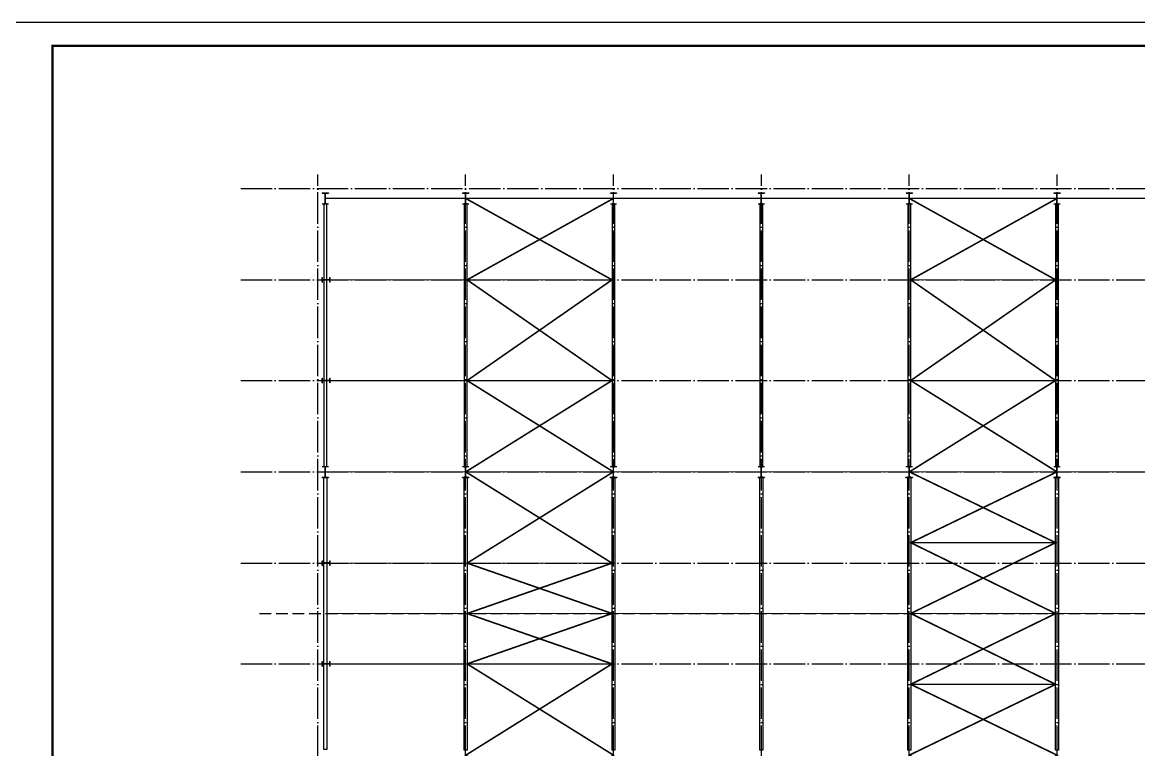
# Model space of a CAD drawing. Extents: x 95752 to 843522, y -411933 to 75567.
# Drawn here: x 447410 to 518379, y 29357 to 75567 of the extents above; entities that cross this region are included whole.
import ezdxf

# ---------------------------------------------------------------- set-up
doc = ezdxf.new("R2010")
doc.units = 0
doc.header["$LTSCALE"] = 1000
doc.header["$MEASUREMENT"] = 0
doc.linetypes.add('DASH', pattern=[0.35, 0.25, -0.1])
doc.linetypes.add('DOTE', pattern=[2.42, 2, -0.2, 0.02, -0.2])
for name, color, linetype in [('C-粗线', 51, 'Continuous'), ('DOTE', 1, 'Continuous'), ('EVTR', 2, 'Continuous'), ('PUB_TITLE', 4, 'Continuous'), ('屋架梁', 2, 'Continuous')]:
    doc.layers.add(name, color=color, linetype=linetype)
doc.layers.add('支撑', color=5, linetype='Continuous', lineweight=35)
doc.layers.add('系梁', color=6, linetype='Continuous', lineweight=35)

# ---------------------------------------------------------------- blocks, each defined once
blk = doc.blocks.new('钢柱模板')
at = {"layer": 'C-粗线', "color": 6}
for p, q in [((-219552, -203263), (-219552, -203275)), ((-219552, -203263), (-219152, -203263)), ((-219552, -203263), (-219552, -203275)), ((-219552, -203263), (-219152, -203263)), ((-219552, -203275), (-219152, -203275)), ((-219552, -203275), (-219152, -203275)), ((-219361, -203283), (-219369, -203275)), ((-219361, -203283), (-219369, -203275)), ((-219361, -203951), (-219361, -203275)), ((-219361, -203951), (-219361, -203275)), ((-219343, -203283), (-219335, -203275)), ((-219343, -203951), (-219343, -203275)), ((-219343, -203283), (-219335, -203275)), ((-219343, -203951), (-219343, -203275)), ((-219152, -203263), (-219152, -203275)), ((-219152, -203263), (-219152, -203275)), ((-210632, -203263), (-210632, -203275)), ((-210632, -203263), (-210232, -203263)), ((-210632, -203263), (-210632, -203275)), ((-210632, -203263), (-210232, -203263)), ((-210632, -203275), (-210232, -203275)), ((-210632, -203275), (-210232, -203275)), ((-210441, -203283), (-210449, -203275)), ((-210441, -203283), (-210449, -203275)), ((-210441, -203951), (-210441, -203275)), ((-210441, -203951), (-210441, -203275)), ((-210423, -203283), (-210415, -203275)), ((-210423, -203951), (-210423, -203275)), ((-210423, -203283), (-210415, -203275)), ((-210423, -203951), (-210423, -203275)), ((-210232, -203263), (-210232, -203275)), ((-210232, -203263), (-210232, -203275)), ((-201232, -203263), (-201232, -203275)), ((-201232, -203263), (-200832, -203263)), ((-201232, -203263), (-201232, -203275)), ((-201232, -203263), (-200832, -203263)), ((-201232, -203275), (-200832, -203275)), ((-201232, -203275), (-200832, -203275)), ((-201041, -203283), (-201049, -203275)), ((-201041, -203283), (-201049, -203275)), ((-201041, -203951), (-201041, -203275)), ((-201041, -203951), (-201041, -203275)), ((-201023, -203283), (-201015, -203275)), ((-201023, -203951), (-201023, -203275)), ((-201023, -203283), (-201015, -203275)), ((-201023, -203951), (-201023, -203275)), ((-200832, -203263), (-200832, -203275)), ((-200832, -203263), (-200832, -203275)), ((-191832, -203263), (-191832, -203275)), ((-191832, -203263), (-191432, -203263)), ((-191832, -203263), (-191832, -203275)), ((-191832, -203263), (-191432, -203263)), ((-191832, -203275), (-191432, -203275)), ((-191832, -203275), (-191432, -203275)), ((-191641, -203283), (-191649, -203275)), ((-191641, -203283), (-191649, -203275)), ((-191641, -203951), (-191641, -203275)), ((-191641, -203951), (-191641, -203275)), ((-191623, -203283), (-191615, -203275)), ((-191623, -203951), (-191623, -203275)), ((-191623, -203283), (-191615, -203275)), ((-191623, -203951), (-191623, -203275)), ((-191432, -203263), (-191432, -203275)), ((-191432, -203263), (-191432, -203275)), ((-182432, -203263), (-182432, -203275)), ((-182432, -203263), (-182032, -203263)), ((-182432, -203263), (-182432, -203275)), ((-182432, -203263), (-182032, -203263)), ((-182432, -203275), (-182032, -203275)), ((-182432, -203275), (-182032, -203275)), ((-182241, -203283), (-182249, -203275)), ((-182241, -203283), (-182249, -203275)), ((-182241, -203951), (-182241, -203275)), ((-182241, -203951), (-182241, -203275)), ((-182223, -203283), (-182215, -203275)), ((-182223, -203951), (-182223, -203275)), ((-182223, -203283), (-182215, -203275)), ((-182223, -203951), (-182223, -203275)), ((-182032, -203263), (-182032, -203275)), ((-182032, -203263), (-182032, -203275)), ((-173032, -203263), (-173032, -203275)), ((-173032, -203263), (-172632, -203263)), ((-173032, -203263), (-173032, -203275)), ((-173032, -203263), (-172632, -203263)), ((-173032, -203275), (-172632, -203275)), ((-173032, -203275), (-172632, -203275)), ((-172841, -203283), (-172849, -203275)), ((-172841, -203283), (-172849, -203275)), ((-172841, -203951), (-172841, -203275)), ((-172841, -203951), (-172841, -203275)), ((-172823, -203283), (-172815, -203275)), ((-172823, -203951), (-172823, -203275)), ((-172823, -203283), (-172815, -203275)), ((-172823, -203951), (-172823, -203275)), ((-172632, -203263), (-172632, -203275)), ((-172632, -203263), (-172632, -203275)), ((-219552, -203963), (-219552, -203951)), ((-219552, -203951), (-219152, -203951)), ((-219552, -203963), (-219552, -203951)), ((-219552, -203951), (-219152, -203951)), ((-219552, -203963), (-219152, -203963)), ((-219552, -203963), (-219152, -203963)), ((-219361, -203943), (-219369, -203951)), ((-219361, -203943), (-219369, -203951)), ((-219343, -203943), (-219335, -203951)), ((-219343, -203943), (-219335, -203951)), ((-219152, -203951), (-219152, -203963)), ((-219152, -203951), (-219152, -203963)), ((-210632, -203963), (-210632, -203951)), ((-210632, -203951), (-210232, -203951)), ((-210632, -203963), (-210632, -203951)), ((-210632, -203951), (-210232, -203951)), ((-210632, -203963), (-210232, -203963)), ((-210632, -203963), (-210232, -203963)), ((-210441, -203943), (-210449, -203951)), ((-210441, -203943), (-210449, -203951)), ((-210423, -203943), (-210415, -203951)), ((-210423, -203943), (-210415, -203951)), ((-210232, -203951), (-210232, -203963)), ((-210232, -203951), (-210232, -203963)), ((-201232, -203963), (-201232, -203951)), ((-201232, -203951), (-200832, -203951)), ((-201232, -203963), (-201232, -203951)), ((-201232, -203951), (-200832, -203951)), ((-201232, -203963), (-200832, -203963)), ((-201232, -203963), (-200832, -203963)), ((-201041, -203943), (-201049, -203951)), ((-201041, -203943), (-201049, -203951)), ((-201023, -203943), (-201015, -203951)), ((-201023, -203943), (-201015, -203951)), ((-200832, -203951), (-200832, -203963)), ((-200832, -203951), (-200832, -203963)), ((-191832, -203963), (-191832, -203951)), ((-191832, -203951), (-191432, -203951)), ((-191832, -203963), (-191832, -203951)), ((-191832, -203951), (-191432, -203951)), ((-191832, -203963), (-191432, -203963)), ((-191832, -203963), (-191432, -203963)), ((-191641, -203943), (-191649, -203951)), ((-191641, -203943), (-191649, -203951)), ((-191623, -203943), (-191615, -203951)), ((-191623, -203943), (-191615, -203951)), ((-191432, -203951), (-191432, -203963)), ((-191432, -203951), (-191432, -203963)), ((-182432, -203963), (-182432, -203951)), ((-182432, -203951), (-182032, -203951)), ((-182432, -203963), (-182432, -203951)), ((-182432, -203951), (-182032, -203951)), ((-182432, -203963), (-182032, -203963)), ((-182432, -203963), (-182032, -203963)), ((-182241, -203943), (-182249, -203951)), ((-182241, -203943), (-182249, -203951)), ((-182223, -203943), (-182215, -203951)), ((-182223, -203943), (-182215, -203951)), ((-182032, -203951), (-182032, -203963)), ((-182032, -203951), (-182032, -203963)), ((-173032, -203963), (-173032, -203951)), ((-173032, -203951), (-172632, -203951)), ((-173032, -203963), (-173032, -203951)), ((-173032, -203951), (-172632, -203951)), ((-173032, -203963), (-172632, -203963)), ((-173032, -203963), (-172632, -203963)), ((-172841, -203943), (-172849, -203951)), ((-172841, -203943), (-172849, -203951)), ((-172823, -203943), (-172815, -203951)), ((-172823, -203943), (-172815, -203951)), ((-172632, -203951), (-172632, -203963)), ((-172632, -203951), (-172632, -203963)), ((-219552, -208633), (-219540, -208633)), ((-219552, -208933), (-219552, -208633)), ((-219552, -208633), (-219540, -208633)), ((-219552, -208933), (-219552, -208633)), ((-219540, -208933), (-219540, -208633)), ((-219540, -208933), (-219540, -208633)), ((-219064, -208633), (-219052, -208633)), ((-219064, -208933), (-219064, -208633)), ((-219064, -208633), (-219052, -208633)), ((-219064, -208933), (-219064, -208633)), ((-219052, -208933), (-219052, -208633)), ((-219052, -208933), (-219052, -208633)), ((-219552, -208933), (-219540, -208933)), ((-219552, -208933), (-219540, -208933)), ((-219532, -208774), (-219540, -208766)), ((-219532, -208774), (-219540, -208766)), ((-219064, -208774), (-219540, -208774)), ((-219064, -208774), (-219540, -208774)), ((-219532, -208792), (-219540, -208800)), ((-219064, -208792), (-219540, -208792)), ((-219532, -208792), (-219540, -208800)), ((-219064, -208792), (-219540, -208792)), ((-219072, -208774), (-219064, -208766)), ((-219072, -208774), (-219064, -208766)), ((-219072, -208792), (-219064, -208800)), ((-219072, -208792), (-219064, -208800)), ((-219052, -208933), (-219064, -208933)), ((-219052, -208933), (-219064, -208933)), ((-219552, -215033), (-219540, -215033)), ((-219552, -215333), (-219552, -215033)), ((-219552, -215033), (-219540, -215033)), ((-219552, -215333), (-219552, -215033)), ((-219540, -215333), (-219540, -215033)), ((-219540, -215333), (-219540, -215033)), ((-219064, -215033), (-219052, -215033)), ((-219064, -215333), (-219064, -215033)), ((-219064, -215033), (-219052, -215033)), ((-219064, -215333), (-219064, -215033)), ((-219052, -215333), (-219052, -215033)), ((-219052, -215333), (-219052, -215033)), ((-219552, -215333), (-219540, -215333)), ((-219552, -215333), (-219540, -215333)), ((-219532, -215174), (-219540, -215166)), ((-219532, -215174), (-219540, -215166)), ((-219064, -215174), (-219540, -215174)), ((-219064, -215174), (-219540, -215174)), ((-219532, -215192), (-219540, -215200)), ((-219064, -215192), (-219540, -215192)), ((-219532, -215192), (-219540, -215200)), ((-219064, -215192), (-219540, -215192)), ((-219072, -215174), (-219064, -215166)), ((-219072, -215174), (-219064, -215166)), ((-219072, -215192), (-219064, -215200)), ((-219072, -215192), (-219064, -215200)), ((-219052, -215333), (-219064, -215333)), ((-219052, -215333), (-219064, -215333)), ((-219552, -220633), (-219552, -220645)), ((-219552, -220633), (-219152, -220633)), ((-219552, -220633), (-219552, -220645)), ((-219552, -220633), (-219152, -220633)), ((-219552, -220645), (-219152, -220645)), ((-219552, -220645), (-219152, -220645)), ((-219361, -220653), (-219369, -220645)), ((-219361, -220653), (-219369, -220645)), ((-219361, -221321), (-219361, -220645)), ((-219361, -221321), (-219361, -220645)), ((-219343, -220653), (-219335, -220645)), ((-219343, -221321), (-219343, -220645)), ((-219343, -220653), (-219335, -220645)), ((-219343, -221321), (-219343, -220645)), ((-219152, -220633), (-219152, -220645)), ((-219152, -220633), (-219152, -220645)), ((-210637, -220633), (-210637, -220645)), ((-210637, -220633), (-210227, -220633)), ((-210637, -220633), (-210637, -220645)), ((-210637, -220633), (-210227, -220633)), ((-210637, -220645), (-210227, -220645)), ((-210637, -220645), (-210227, -220645)), ((-210441, -220653), (-210449, -220645)), ((-210441, -220653), (-210449, -220645)), ((-210441, -221321), (-210441, -220645)), ((-210441, -221321), (-210441, -220645)), ((-210423, -220653), (-210415, -220645)), ((-210423, -221321), (-210423, -220645)), ((-210423, -220653), (-210415, -220645)), ((-210423, -221321), (-210423, -220645)), ((-210227, -220633), (-210227, -220645)), ((-210227, -220633), (-210227, -220645)), ((-201237, -220633), (-201237, -220645)), ((-201237, -220633), (-200827, -220633)), ((-201237, -220633), (-201237, -220645)), ((-201237, -220633), (-200827, -220633)), ((-201237, -220645), (-200827, -220645)), ((-201237, -220645), (-200827, -220645)), ((-201041, -220653), (-201049, -220645)), ((-201041, -220653), (-201049, -220645)), ((-201041, -221321), (-201041, -220645)), ((-201041, -221321), (-201041, -220645)), ((-201023, -220653), (-201015, -220645)), ((-201023, -221321), (-201023, -220645)), ((-201023, -220653), (-201015, -220645)), ((-201023, -221321), (-201023, -220645)), ((-200827, -220633), (-200827, -220645)), ((-200827, -220633), (-200827, -220645)), ((-191837, -220633), (-191837, -220645)), ((-191837, -220633), (-191427, -220633)), ((-191837, -220633), (-191837, -220645)), ((-191837, -220633), (-191427, -220633)), ((-191837, -220645), (-191427, -220645)), ((-191837, -220645), (-191427, -220645)), ((-191641, -220653), (-191649, -220645)), ((-191641, -220653), (-191649, -220645)), ((-191641, -221321), (-191641, -220645)), ((-191641, -221321), (-191641, -220645)), ((-191623, -220653), (-191615, -220645)), ((-191623, -221321), (-191623, -220645)), ((-191623, -220653), (-191615, -220645)), ((-191623, -221321), (-191623, -220645)), ((-191427, -220633), (-191427, -220645)), ((-191427, -220633), (-191427, -220645)), ((-182437, -220633), (-182437, -220645)), ((-182437, -220633), (-182027, -220633)), ((-182437, -220633), (-182437, -220645)), ((-182437, -220633), (-182027, -220633)), ((-182437, -220645), (-182027, -220645)), ((-182437, -220645), (-182027, -220645)), ((-182241, -220653), (-182249, -220645)), ((-182241, -220653), (-182249, -220645)), ((-182241, -221321), (-182241, -220645)), ((-182241, -221321), (-182241, -220645)), ((-182223, -221321), (-182223, -220645)), ((-182223, -220653), (-182215, -220645)), ((-182223, -221321), (-182223, -220645)), ((-182223, -220653), (-182215, -220645)), ((-182027, -220633), (-182027, -220645)), ((-182027, -220633), (-182027, -220645)), ((-173037, -220633), (-173037, -220645)), ((-173037, -220633), (-172627, -220633)), ((-173037, -220633), (-173037, -220645)), ((-173037, -220633), (-172627, -220633)), ((-173037, -220645), (-172627, -220645)), ((-173037, -220645), (-172627, -220645)), ((-172841, -220653), (-172849, -220645)), ((-172841, -220653), (-172849, -220645)), ((-172841, -221321), (-172841, -220645)), ((-172841, -221321), (-172841, -220645)), ((-172823, -220653), (-172815, -220645)), ((-172823, -221321), (-172823, -220645)), ((-172823, -220653), (-172815, -220645)), ((-172823, -221321), (-172823, -220645)), ((-172627, -220633), (-172627, -220645)), ((-172627, -220633), (-172627, -220645)), ((-219552, -221333), (-219552, -221321)), ((-219552, -221321), (-219152, -221321)), ((-219552, -221333), (-219552, -221321)), ((-219552, -221321), (-219152, -221321)), ((-219552, -221333), (-219152, -221333)), ((-219552, -221333), (-219152, -221333)), ((-219361, -221313), (-219369, -221321)), ((-219361, -221313), (-219369, -221321)), ((-219343, -221313), (-219335, -221321)), ((-219343, -221313), (-219335, -221321)), ((-219152, -221321), (-219152, -221333)), ((-219152, -221321), (-219152, -221333)), ((-210637, -221333), (-210637, -221321)), ((-210637, -221321), (-210227, -221321)), ((-210637, -221333), (-210637, -221321)), ((-210637, -221321), (-210227, -221321)), ((-210637, -221333), (-210227, -221333)), ((-210637, -221333), (-210227, -221333)), ((-210441, -221313), (-210449, -221321)), ((-210441, -221313), (-210449, -221321)), ((-210423, -221313), (-210415, -221321)), ((-210423, -221313), (-210415, -221321)), ((-210227, -221321), (-210227, -221333)), ((-210227, -221321), (-210227, -221333)), ((-201237, -221333), (-201237, -221321)), ((-201237, -221321), (-200827, -221321)), ((-201237, -221333), (-201237, -221321)), ((-201237, -221321), (-200827, -221321)), ((-201237, -221333), (-200827, -221333)), ((-201237, -221333), (-200827, -221333)), ((-201041, -221313), (-201049, -221321)), ((-201041, -221313), (-201049, -221321)), ((-201023, -221313), (-201015, -221321)), ((-201023, -221313), (-201015, -221321)), ((-200827, -221321), (-200827, -221333)), ((-200827, -221321), (-200827, -221333)), ((-191837, -221333), (-191837, -221321)), ((-191837, -221321), (-191427, -221321)), ((-191837, -221333), (-191837, -221321)), ((-191837, -221321), (-191427, -221321)), ((-191837, -221333), (-191427, -221333)), ((-191837, -221333), (-191427, -221333)), ((-191641, -221313), (-191649, -221321)), ((-191641, -221313), (-191649, -221321)), ((-191623, -221313), (-191615, -221321)), ((-191623, -221313), (-191615, -221321)), ((-191427, -221321), (-191427, -221333)), ((-191427, -221321), (-191427, -221333)), ((-182437, -221333), (-182437, -221321)), ((-182437, -221321), (-182027, -221321)), ((-182437, -221333), (-182437, -221321)), ((-182437, -221321), (-182027, -221321)), ((-182437, -221333), (-182027, -221333)), ((-182437, -221333), (-182027, -221333)), ((-182241, -221313), (-182249, -221321)), ((-182241, -221313), (-182249, -221321)), ((-182223, -221313), (-182215, -221321)), ((-182223, -221313), (-182215, -221321)), ((-182027, -221321), (-182027, -221333)), ((-182027, -221321), (-182027, -221333)), ((-173037, -221333), (-173037, -221321)), ((-173037, -221321), (-172627, -221321)), ((-173037, -221333), (-173037, -221321)), ((-173037, -221321), (-172627, -221321)), ((-173037, -221333), (-172627, -221333)), ((-173037, -221333), (-172627, -221333)), ((-172841, -221313), (-172849, -221321)), ((-172841, -221313), (-172849, -221321)), ((-172823, -221313), (-172815, -221321)), ((-172823, -221313), (-172815, -221321)), ((-172627, -221321), (-172627, -221333)), ((-172627, -221321), (-172627, -221333)), ((-219552, -226933), (-219552, -226633)), ((-219552, -226633), (-219540, -226633)), ((-219552, -226933), (-219552, -226633)), ((-219552, -226633), (-219540, -226633)), ((-219552, -226933), (-219552, -226633)), ((-219552, -226633), (-219540, -226633)), ((-219552, -226933), (-219552, -226633)), ((-219552, -226633), (-219540, -226633)), ((-219552, -226933), (-219540, -226933)), ((-219552, -226933), (-219540, -226933)), ((-219552, -226933), (-219540, -226933)), ((-219552, -226933), (-219540, -226933)), ((-219540, -226933), (-219540, -226633)), ((-219540, -226933), (-219540, -226633)), ((-219540, -226933), (-219540, -226633)), ((-219540, -226933), (-219540, -226633)), ((-219532, -226774), (-219540, -226766)), ((-219532, -226774), (-219540, -226766)), ((-219532, -226774), (-219540, -226766)), ((-219532, -226774), (-219540, -226766)), ((-219064, -226774), (-219540, -226774)), ((-219064, -226774), (-219540, -226774)), ((-219064, -226774), (-219540, -226774)), ((-219064, -226774), (-219540, -226774)), ((-219064, -226792), (-219540, -226792)), ((-219532, -226792), (-219540, -226800)), ((-219064, -226792), (-219540, -226792)), ((-219532, -226792), (-219540, -226800)), ((-219064, -226792), (-219540, -226792)), ((-219532, -226792), (-219540, -226800)), ((-219064, -226792), (-219540, -226792)), ((-219532, -226792), (-219540, -226800)), ((-219072, -226774), (-219064, -226766)), ((-219072, -226774), (-219064, -226766)), ((-219072, -226774), (-219064, -226766)), ((-219072, -226774), (-219064, -226766)), ((-219072, -226792), (-219064, -226800)), ((-219072, -226792), (-219064, -226800)), ((-219072, -226792), (-219064, -226800)), ((-219072, -226792), (-219064, -226800)), ((-219064, -226933), (-219064, -226633)), ((-219064, -226633), (-219052, -226633)), ((-219064, -226933), (-219064, -226633)), ((-219064, -226633), (-219052, -226633)), ((-219064, -226933), (-219064, -226633)), ((-219064, -226633), (-219052, -226633)), ((-219064, -226933), (-219064, -226633)), ((-219064, -226633), (-219052, -226633)), ((-219052, -226933), (-219064, -226933)), ((-219052, -226933), (-219064, -226933)), ((-219052, -226933), (-219064, -226933)), ((-219052, -226933), (-219064, -226933)), ((-219052, -226933), (-219052, -226633)), ((-219052, -226933), (-219052, -226633)), ((-219052, -226933), (-219052, -226633)), ((-219052, -226933), (-219052, -226633)), ((-219552, -233033), (-219540, -233033)), ((-219552, -233333), (-219552, -233033)), ((-219552, -233033), (-219540, -233033)), ((-219552, -233333), (-219552, -233033)), ((-219552, -233033), (-219540, -233033)), ((-219552, -233333), (-219552, -233033)), ((-219552, -233033), (-219540, -233033)), ((-219552, -233333), (-219552, -233033)), ((-219552, -233333), (-219540, -233333)), ((-219552, -233333), (-219540, -233333)), ((-219552, -233333), (-219540, -233333)), ((-219552, -233333), (-219540, -233333)), ((-219540, -233333), (-219540, -233033)), ((-219540, -233333), (-219540, -233033)), ((-219540, -233333), (-219540, -233033)), ((-219540, -233333), (-219540, -233033)), ((-219532, -233174), (-219540, -233166)), ((-219532, -233174), (-219540, -233166)), ((-219532, -233174), (-219540, -233166)), ((-219532, -233174), (-219540, -233166)), ((-219064, -233174), (-219540, -233174)), ((-219064, -233174), (-219540, -233174)), ((-219064, -233174), (-219540, -233174)), ((-219064, -233174), (-219540, -233174)), ((-219532, -233192), (-219540, -233200)), ((-219064, -233192), (-219540, -233192)), ((-219532, -233192), (-219540, -233200)), ((-219064, -233192), (-219540, -233192)), ((-219532, -233192), (-219540, -233200)), ((-219064, -233192), (-219540, -233192)), ((-219532, -233192), (-219540, -233200)), ((-219064, -233192), (-219540, -233192)), ((-219072, -233174), (-219064, -233166)), ((-219072, -233174), (-219064, -233166)), ((-219072, -233174), (-219064, -233166)), ((-219072, -233174), (-219064, -233166)), ((-219072, -233192), (-219064, -233200)), ((-219072, -233192), (-219064, -233200)), ((-219072, -233192), (-219064, -233200)), ((-219072, -233192), (-219064, -233200)), ((-219064, -233033), (-219052, -233033)), ((-219064, -233333), (-219064, -233033)), ((-219064, -233033), (-219052, -233033)), ((-219064, -233333), (-219064, -233033)), ((-219064, -233033), (-219052, -233033)), ((-219064, -233333), (-219064, -233033)), ((-219064, -233033), (-219052, -233033)), ((-219064, -233333), (-219064, -233033)), ((-219052, -233333), (-219064, -233333)), ((-219052, -233333), (-219064, -233333)), ((-219052, -233333), (-219064, -233333)), ((-219052, -233333), (-219064, -233333)), ((-219052, -233333), (-219052, -233033)), ((-219052, -233333), (-219052, -233033)), ((-219052, -233333), (-219052, -233033)), ((-219052, -233333), (-219052, -233033))]:
    blk.add_line(p, q, dxfattribs=at)
blk = doc.blocks.new('zw-02')
at = {"layer": 'DOTE', "linetype": 'DOTE'}
for p, q in [((308543, 4846), (308543, 63646)), ((317943, 4846), (317943, 63646)), ((327343, 4846), (327343, 63646)), ((336743, 4846), (336743, 63646)), ((346143, 4846), (346143, 63646)), ((355543, 4846), (355543, 63646)), ((303643, 62746), (407443, 62746)), ((303643, 56946), (407443, 56946)), ((303643, 50546), (407443, 50546)), ((303643, 44746), (407443, 44746)), ((303643, 38946), (407443, 38946)), ((303643, 32546), (407443, 32546))]:
    blk.add_line(p, q, dxfattribs=at)

msp = doc.modelspace()

# ---------------------------------------------------------------- linework, layer by layer
at = {"layer": 'EVTR', "linetype": 'DASH', "ltscale": 3}
msp.add_lwpolyline([(462487.2, 38007.4), (563175.3, 38007.4)], dxfattribs=at)
at = {"layer": 'PUB_TITLE'}
msp.add_lwpolyline([(445572.7, -13533), (603222.7, -13533), (603222.7, 75567), (445572.7, 75567)], close=True, dxfattribs=at)
at = {"layer": 'PUB_TITLE', "const_width": 150}
msp.add_lwpolyline([(449322.7, -12033), (601722.7, -12033), (601722.7, 74067), (449322.7, 74067)], close=True, dxfattribs=at)
at = {"layer": '屋架梁', "linetype": 'ByBlock'}
for points in [[(466579.1, 47357.4), (466766.6, 47357.4), (466766.6, 64027.4), (466579.1, 64027.4)], [(475499.1, 47332.4), (475686.6, 47332.4), (475686.6, 64027.4), (475499.1, 64027.4)], [(484899.1, 47332.4), (485086.6, 47332.4), (485086.6, 64027.4), (484899.1, 64027.4)], [(494299.1, 47332.4), (494486.6, 47332.4), (494486.6, 64027.4), (494299.1, 64027.4)], [(503699.1, 47332.4), (503886.6, 47332.4), (503886.6, 64027.4), (503699.1, 64027.4)], [(513099.1, 47332.4), (513286.6, 47332.4), (513286.6, 64027.4), (513099.1, 64027.4)], [(466579.1, 46657.4), (466766.6, 46657.4), (466766.6, 29357.4), (466579.1, 29357.4)], [(475499.1, 46682.4), (475686.6, 46682.4), (475686.6, 29332.4), (475499.1, 29332.4)], [(484899.1, 46682.4), (485086.6, 46682.4), (485086.6, 29332.4), (484899.1, 29332.4)], [(494299.1, 46682.4), (494486.6, 46682.4), (494486.6, 29332.4), (494299.1, 29332.4)], [(503699.1, 46682.4), (503886.6, 46682.4), (503886.6, 29332.4), (503699.1, 29332.4)], [(513099.1, 46682.4), (513286.6, 46682.4), (513286.6, 29332.4), (513099.1, 29332.4)]]:
    msp.add_lwpolyline(points, close=True, dxfattribs=at)
at = {"layer": '支撑', "const_width": 100}
for points in [[(484983.8, 11637.4), (475686.6, 16807.4), (484899.1, 23207.4), (475601.8, 29007.4), (484899.1, 34807.4), (475686.6, 38007.4), (484899.1, 41207.4), (475601.8, 47007.4), (484899.1, 52807.4), (475686.6, 59207.4), (484983.8, 64377.4)], [(475601.8, 64377.4), (484899.1, 59207.4), (475686.6, 52807.4), (484983.8, 47007.4), (475686.6, 41207.4), (484899.1, 38007.4), (475686.6, 34807.4), (484992.8, 29007.4), (475686.6, 23207.4), (484899.1, 16807.4), (475601.8, 11637.4)], [(513183.8, 11637.4), (503886.6, 16807.4), (513099.1, 23207.4), (503801.8, 29007.4), (513099.1, 33507.4), (503886.6, 38007.4), (513099.1, 42507.4), (503801.8, 47007.4), (513099.1, 52807.4), (503886.6, 59207.4), (513183.8, 64377.4)], [(503801.8, 64377.4), (513099.1, 59207.4), (503886.6, 52807.4), (513183.8, 47007.4), (503886.6, 42507.4), (513099.1, 38007.4), (503886.6, 33507.4), (513192.8, 29007.4), (503886.6, 23207.4), (513099.1, 16807.4), (503801.8, 11637.4)]]:
    msp.add_lwpolyline(points, dxfattribs=at)
at = {"layer": '系梁', "color": 4, "const_width": 80}
for points in [[(559728.8, 64377.4), (466656.8, 64377.4)], [(485086.6, 59207.4), (466972.8, 59207.4)], [(513099.1, 59207.4), (503886.6, 59207.4)], [(485086.6, 52807.4), (466972.8, 52807.4)], [(513099.1, 52807.4), (503886.6, 52807.4)], [(559728.8, 47007.4), (466656.8, 47007.4)], [(513099.1, 42507.4), (503886.6, 42507.4)], [(485086.6, 41207.4), (466972.8, 41207.4)], [(559831.6, 38007.4), (466741.6, 38007.4)], [(485086.6, 34807.4), (466972.8, 34807.4)], [(513099.1, 33507.4), (503886.6, 33507.4)]]:
    msp.add_lwpolyline(points, dxfattribs=at)

# ---------------------------------------------------------------- block references
for name, p in [('zw-02', (157650, 2261.5)), ('钢柱模板', (686024.3, 267990.9))]:
    msp.add_blockref(name, p)

doc.saveas('drawing.dxf')
